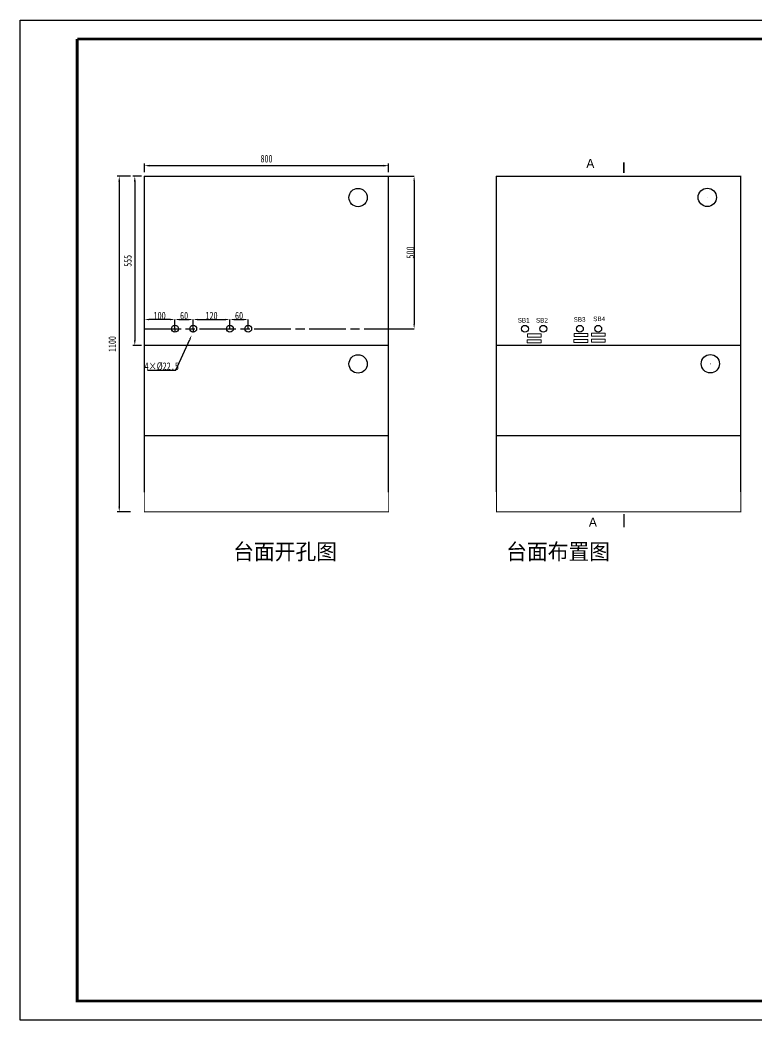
# Model space of a CAD drawing. Extents: x -6428 to 12688, y -8159 to 7918.
# Drawn here: x -1600 to 810, y 53 to 3329 of the extents above; entities that cross this region are included whole.
import ezdxf
from ezdxf.enums import TextEntityAlignment as Align

# ---------------------------------------------------------------- set-up
doc = ezdxf.new("R2010")
doc.units = 0
doc.header["$LTSCALE"] = 10
doc.header["$MEASUREMENT"] = 0
doc.header["$PDMODE"] = 32
doc.linetypes.add('AM_ISO08W050', pattern=[18, 12, -1.5, 3, -1.5])
doc.layers.get('Defpoints').update_dxf_attribs({"linetype": 'CONTINUOUS'})
doc.layers.add('AM_7', color=4, linetype='AM_ISO08W050', lineweight=25)
doc.layers.add('操作台', color=7, linetype='CONTINUOUS')
doc.layers.add('标准图框及表格', color=7, linetype='CONTINUOUS')
doc.styles.add('HZ', font='arial.ttf')
doc.styles.get("Standard").update_dxf_attribs({"font": '', "width": 0.65})
doc.styles.get('Standard').set_extended_font_data('SimSun')
doc.dimstyles.new('AM_ISO', dxfattribs={"dimtxt": 3.5, "dimasz": 2.5, "dimexe": 1, "dimexo": 1, "dimgap": 1.5, "dimtad": 1, "dimdsep": 46, "dimtxsty": 'Standard', "dimcen": 0, "dimclrd": 256, "dimclre": 256, "dimclrt": 2, "dimadec": 0, "dimazin": 2, "dimtp": 0.1, "dimtm": 0.1, "dimtfac": 0.71, "dimtdec": 3, "dimtmove": 0, "dimatfit": 3, "dimfxl": 0, "dimlwd": -1, "dimlwe": -1, "dimarcsym": 0})
doc.dimstyles.get("Standard").update_dxf_attribs({"dimtxt": 25, "dimasz": 15, "dimexe": 0.18, "dimexo": 0.0625, "dimgap": 0.09, "dimtad": 0, "dimtoh": 1, "dimdec": 0, "dimzin": 0, "dimdsep": 46, "dimtxsty": 'Standard', "dimcen": 0.09, "dimadec": 0, "dimazin": 0, "dimtfac": 1, "dimtdec": 0, "dimtofl": 0, "dimtmove": 0, "dimatfit": 3, "dimfxl": 0, "dimtolj": 1, "dimtzin": 0, "dimarcsym": 0})
doc.dimstyles.new('STANDARD$0', dxfattribs={"dimtxt": 25, "dimasz": 15, "dimexe": 0.18, "dimexo": 0.0625, "dimgap": 0.09, "dimtad": 0, "dimtoh": 1, "dimdec": 0, "dimzin": 0, "dimdsep": 46, "dimtxsty": 'Standard', "dimcen": 0.09, "dimadec": 0, "dimazin": 0, "dimtfac": 1, "dimtdec": 0, "dimtofl": 0, "dimtmove": 0, "dimatfit": 3, "dimfxl": 0, "dimtolj": 1, "dimtzin": 0, "dimarcsym": 0})
pattern_1 = [(44.99999999999999, (62644.0067448291, -8867.199472524246), (-0.0585086954904412, 0.0585086954904411), [])]

# ---------------------------------------------------------------- blocks, each defined once
blk = doc.blocks.new('A4横图框')
at = {"layer": '标准图框及表格'}
h = blk.add_hatch(dxfattribs=at)
h.set_pattern_fill('ANSI31', color=5, scale=0.6619503254347141, style=0)
h.set_pattern_definition(pattern_1)
edge = h.paths.add_edge_path()
edge.add_arc((172.0496336600836, 30.69212609582466), 4.385420906004984, 238.1092081981574, 291.6531626184828)
edge.add_line((173.6677973982941, 26.61616453574824), (171.196811844281, 24.96342290218163))
edge.add_arc((159.3070898954674, 24.3208542135166), 10.7566927883141, 346.3915348661823, 374.2500326978036)
edge.add_line((169.7618019691645, 21.78995808790059), (171.9104852834489, 23.56403812982753))
edge.add_line((171.4204084507573, 24.1656820832199), (171.8022310894366, 24.1166197839688))
edge.add_spline(control_points=[(171.9076070613291, 23.5612403362524), (171.9782900895288, 23.62994398235459), (172.1063522407994, 23.75441992713461), (172.0982616688188, 24.08853178891007), (171.9041487548593, 24.10756342964889), (171.8004776051012, 24.11772778213201)], knot_values=[0, 0, 0, 0, 0.4839426457554279, 0.8767979790800492, 1.327118297953632, 1.327118297953632, 1.327118297953632, 1.327118297953632], weights=[1, 1, 1, 1, 1, 1], degree=3, periodic=0)
edge.add_spline(control_points=[(171.1960063120995, 24.96162603088887), (171.1383141229226, 24.91365774510486), (171.0341186915675, 24.8270242458879), (170.9598882847849, 24.7139107687239), (170.9267586692795, 24.6634273324584)], knot_values=[0, 0, 0, 0, 0.3714719093679447, 0.6708997588589845, 0.6708997588589845, 0.6708997588589845, 0.6708997588589845], weights=[1, 1, 1, 1, 1], degree=3, periodic=0)
edge.add_spline(control_points=[(171.0177855927386, 24.80139777460717), (170.9739837601, 24.75182568643358), (170.8874405854212, 24.63411966883577), (170.9097232617123, 24.3685217488732), (171.1438352137548, 24.19634813917073), (171.3287228371982, 24.17648276396212), (171.4184515092992, 24.16684180637679)], knot_values=[0.7541598914195891, 0.7541598914195891, 0.7541598914195891, 0.7541598914195891, 1.341857983071981, 2.043049761279585, 2.907443457733577, 3.722510221717078, 3.722510221717078, 3.722510221717078, 3.722510221717078], weights=[1, 1, 1, 1, 1, 1, 1], degree=3, periodic=0)
h = blk.add_hatch(dxfattribs=at)
h.set_pattern_fill('ANSI31', color=3, scale=0.6619503254347141, style=0)
h.set_pattern_definition(pattern_1)
edge = h.paths.add_edge_path()
edge.add_line((172.3049198977887, 24.52368860467541), (172.721034344714, 24.47090439472086))
edge.add_spline(control_points=[(172.1916602588671, 25.0804680907735), (172.1209772306528, 25.01176444467858), (171.9929150793969, 24.88728849988405), (172.0010056513629, 24.55317663812311), (172.1951185653369, 24.534144997377), (172.2987897150951, 24.52398064490117)], knot_values=[0, 0, 0, 0, 0.4839426457555314, 0.8767979790801576, 1.327118297953697, 1.327118297953697, 1.327118297953697, 1.327118297953697], weights=[1, 1, 1, 1, 1, 1], degree=3, periodic=0)
edge.add_line((174.3374653510318, 26.85175033912531), (172.1887820367474, 25.07767029719838))
edge.add_spline(control_points=[(173.1119433092453, 23.87664749850082), (173.1429732385941, 23.9160490896524), (173.2103720449149, 24.02492790509717), (173.1895440584403, 24.27318667815998), (172.9554321064269, 24.44536028784789), (172.7705444829544, 24.46522566305651), (172.6808158108824, 24.47486662065639)], knot_values=[0.8947336582581218, 0.8947336582581218, 0.8947336582581218, 0.8947336582581218, 1.341857983071981, 2.043049761279585, 2.907443457733577, 3.722510221717078, 3.722510221717078, 3.722510221717078, 3.722510221717078], weights=[1, 1, 1, 1, 1, 1, 1], degree=3, periodic=0)
edge.add_line((173.0325647221971, 23.79264395867943), (173.1243460055912, 23.89147256635482))
edge.add_line((172.905024764018, 23.67952689414087), (173.0325647221971, 23.79264395867212))
edge.add_line((170.431469921873, 22.02554389127766), (172.9024554758862, 23.67828552484428))
edge.add_arc((172.0496336600836, 17.94958233120851), 4.385420906004984, 58.1092081981576, 111.6531626184829)
edge.add_arc((184.7921774246996, 24.3208542135166), 10.7566927883141, 166.3915348661824, 194.2500326978025)
at = {"layer": '标准图框及表格', "color": 7}
for p, q in [((0.0013954609912616, 210.0032846437229), (297.0014441308175, 210.0032846437229)), ((0.0013954609912616, 0.0032502307208233), (0.0013954609912616, 210.0032846437229)), ((297.0014441308175, 210.0032846437229), (297.0014441308175, 0.0032502307208233)), ((217.7550332142755, 4.003284256038056), (217.7550332142755, 27.83661758936654)), ((279.9469701136921, 21.33661758936654), (279.9469701136921, 27.83661758936654)), ((168.1328066468058, 21.33661758936654), (292.9334290521556, 21.33661758936654)), ((185.6449392240147, 4.003284256038056), (185.6449392240292, 21.33661758936654)), ((203.0006413213422, 4.003284256038056), (203.0006413213568, 21.33661758936654)), ((168.1328066468058, 17.00328425603806), (217.7550332142755, 17.00328425603806)), ((168.1328066468058, 12.66995092270957), (292.9334290521556, 12.66995092270957)), ((231.4498319004824, 4.003284256038056), (231.4498319004824, 12.66995092270957)), ((168.1328066468058, 8.336617589373816), (292.9334290521556, 8.336617589373816)), ((241.4270588527042, 4.003284256038056), (241.4270588527042, 8.336617589373816)), ((268.120108647513, 4.003284256038056), (268.120108647513, 8.336617589373816)), ((168.1328066468058, 4.003284256038056), (292.9334290521556, 4.003284256038056)), ((297.0014441308175, 0.0032502307208233), (0.0013954609912616, 0.0032502307208233))]:
    blk.add_line(p, q, dxfattribs=at)
for points, const_width in [([(12.00143194437442, 206.0152988131507), (293.0014441308175, 206.0032506184056), (293.0014441308175, 4.003284256038056), (12.00143194437442, 4.003284256038056), (12.00143194437442, 206.0032506184056)], 0.6000000983228672), ([(292.9334290521556, 27.83661758937381), (168.1328066468058, 27.83661758937381), (168.1328066468058, 4.003284256038056)], 0.65)]:
    blk.add_lwpolyline(points, dxfattribs=dict(at, const_width=const_width))
at = {"layer": '标准图框及表格', "color": 5, "style": 'HZ'}
for s, p in [('pgqh', (170.0333635432534, 25.80304024583023)), ('hollilas', (170.0466366199025, 23.71374969515312))]:
    blk.add_text(s, height=0.4136785714285714, dxfattribs=at).set_placement(p)
at = {"layer": '标准图框及表格', "color": 3, "style": 'HZ'}
for s, height, p in [('auto', 0.6894642857142859, (172.1807441825285, 24.64895443542486)), ('hollysys', 0.3447321428571429, (172.3103532946761, 22.62004550448043))]:
    blk.add_text(s, height=height, dxfattribs=at).set_placement(p)
at = {"layer": '标准图框及表格', "color": 7, "style": 'HZ'}
for s, height, width, p in [('杭州和利时自动化有限公司', 2.7, 0.95, (174.9285941560083, 23.02911227819135)), ('工艺会签', 2.449999999999999, 0.85, (170.7212873600156, 4.927898099951165))]:
    blk.add_text(s, height=height, dxfattribs=dict(at, width=width)).set_placement(p)
for s, height, p in [('设     计', 2.449999999999999, (170.7212873600156, 17.92789809995847)), ('审     核', 2.449999999999999, (170.7212873600156, 13.59456476662271)), ('批     准', 2.449999999999999, (170.7212873600119, 9.261231433286953)), ('图   号', 2.399999999999999, (219.3988483406183, 9.450548544822992)), ('版   次', 2.399999999999999, (219.3988483406183, 5.117215211487234))]:
    blk.add_text(s, height=height, dxfattribs=at).set_placement(p)
at = {"layer": '标准图框及表格', "color": 7, "style": 'HZ', "flags": 8}
for tag, height, width, p in [('工程名称', 2.892696969694902, 0.65, (247.8353315485956, 22.94014901757174)), ('图纸名称', 3.499999999999999, 0.9, (252.2228085267316, 14.87880182043022))]:
    blk.add_attdef(tag, text='', height=height, dxfattribs=dict(at, width=width)).set_placement(p, align=Align.CENTER)
blk.add_attdef('设计阶段', text='', height=2.299999999999999, dxfattribs=at).set_placement((286.3714665038433, 23.54666542107214), align=Align.CENTER)
for tag, p, height in [('设计人', (188.2334199372244, 17.92789809995847), 2.449999999999999), ('审核人', (188.2334199372099, 13.59456476662271), 2.449999999999999), ('会签人', (188.2334199372099, 9.2612314332942), 2.449999999999999), ('批准人', (188.2334199371953, 4.927898099958441), 2.449999999999999), ('版次', (234.8449582635331, 5.117215211487234), 2.399999999999999), ('第几页共几页', (243.0562623004216, 4.991982186801863), 2.399999999999999)]:
    blk.add_attdef(tag, p, '', height=height, dxfattribs=at)
for tag, p, height, width in [('设计时间', (204.6762329055318, 17.92789809995847), 2.299999999999999, 0.95), ('审核时间', (204.6762329055318, 13.59456476662998), 2.299999999999999, 0.95), ('会签时间', (204.6762329055172, 9.2612314332942), 2.299999999999999, 0.95), ('图纸编号', (238.2096247235004, 9.144936985527348), 2.531109848483039, 0.9), ('批准时间', (204.6762329055172, 4.927898099958441), 2.299999999999999, 0.95), ('图纸标准', (269.3453519223485, 5.193019987101081), 2.169522727271176, 0.8)]:
    blk.add_attdef(tag, p, '', height=height, dxfattribs=dict(at, width=width))
blk = doc.blocks.new('*D109')
at = {"layer": 'Defpoints', "color": 0}
for p in [(-1231.678469949776, 2817.561902695109), (-1275.292852135804, 1717.761902695108), (-1231.678469949776, 1717.761902695108)]:
    blk.add_point(p, dxfattribs=at)
at = {"layer": '操作台'}
for p, q in [((-1238.678469949776, 2817.561902695109), (-1282.292852135804, 2817.561902695109)), ((-1275.292852135804, 2800.061902695109), (-1275.292852135804, 1735.261902695108)), ((-1238.678469949776, 1717.761902695108), (-1282.292852135804, 1717.761902695108))]:
    blk.add_line(p, q, dxfattribs=at)
for points in [[(-1272.376185469138, 2800.061902695109), (-1278.209518802471, 2800.061902695109), (-1275.292852135804, 2817.561902695109)], [(-1278.209518802471, 1735.261902695108), (-1272.376185469138, 1735.261902695108), (-1275.292852135804, 1717.761902695108)]]:
    blk.add_solid(points, dxfattribs=at)
at = {"layer": '操作台', "color": 7, "insert": (-1298.042852135804, 2267.661902695108), "char_height": 24.5, "attachment_point": 5, "rotation": 90}
blk.add_mtext('1100', dxfattribs=at)
blk = doc.blocks.new('*D110')
at = {"layer": 'Defpoints', "color": 0}
for p in [(-392.9580479613215, 2852.003680084519), (-1192.958047961321, 2823.595148672323), (-392.9580479613215, 2823.595148672323)]:
    blk.add_point(p, dxfattribs=at)
at = {"layer": '操作台'}
for p, q in [((-1192.958047961321, 2830.595148672323), (-1192.958047961321, 2859.003680084519)), ((-1175.458047961321, 2852.003680084519), (-410.4580479613215, 2852.003680084519)), ((-392.9580479613215, 2830.595148672323), (-392.9580479613215, 2859.003680084519))]:
    blk.add_line(p, q, dxfattribs=at)
for points in [[(-1175.458047961321, 2854.920346751186), (-1175.458047961321, 2849.087013417853), (-1192.958047961321, 2852.003680084519)], [(-410.4580479613215, 2849.087013417853), (-410.4580479613215, 2854.920346751186), (-392.9580479613215, 2852.003680084519)]]:
    blk.add_solid(points, dxfattribs=at)
at = {"layer": '操作台', "color": 7, "insert": (-792.9580479613214, 2874.753680084519), "char_height": 24.5, "attachment_point": 5}
blk.add_mtext('800', dxfattribs=at)
blk = doc.blocks.new('*D111')
at = {"layer": 'Defpoints', "color": 0}
for p in [(-1195.750294033419, 2817.561902695109), (-1224.291583681122, 2262.561902695109), (-1195.750294033419, 2262.561902695109)]:
    blk.add_point(p, dxfattribs=at)
at = {"layer": '操作台'}
for p, q in [((-1202.750294033419, 2817.561902695109), (-1231.291583681122, 2817.561902695109)), ((-1224.291583681122, 2800.061902695109), (-1224.291583681122, 2280.061902695109)), ((-1202.750294033419, 2262.561902695109), (-1231.291583681122, 2262.561902695109))]:
    blk.add_line(p, q, dxfattribs=at)
for points in [[(-1221.374917014455, 2800.061902695109), (-1227.208250347789, 2800.061902695109), (-1224.291583681122, 2817.561902695109)], [(-1227.208250347789, 2280.061902695109), (-1221.374917014455, 2280.061902695109), (-1224.291583681122, 2262.561902695109)]]:
    blk.add_solid(points, dxfattribs=at)
at = {"layer": '操作台', "color": 7, "insert": (-1247.041583681122, 2540.061902695109), "char_height": 24.5, "attachment_point": 5, "rotation": 90}
blk.add_mtext('555', dxfattribs=at)
blk = doc.blocks.new('*D112')
at = {"layer": 'Defpoints', "color": 0}
for p in [(-1032.958047961325, 2347.939166337575), (-1092.958047961324, 2317.71065269511), (-1032.958047961325, 2317.71065269511)]:
    blk.add_point(p, dxfattribs=at)
at = {"layer": '操作台', "color": 0, "linetype": 'Continuous', "lineweight": -2}
for p, q in [((-1092.958047961324, 2317.77315269511), (-1092.958047961324, 2348.119166337574)), ((-1077.958047961324, 2347.939166337575), (-1047.958047961325, 2347.939166337575)), ((-1032.958047961325, 2317.77315269511), (-1032.958047961325, 2348.119166337574))]:
    blk.add_line(p, q, dxfattribs=at)
at = {"layer": '操作台', "color": 0}
for points in [[(-1077.958047961324, 2350.439166337575), (-1077.958047961324, 2345.439166337575), (-1092.958047961324, 2347.939166337575)], [(-1047.958047961325, 2345.439166337575), (-1047.958047961325, 2350.439166337575), (-1032.958047961325, 2347.939166337575)]]:
    blk.add_solid(points, dxfattribs=at)
at = {"layer": '操作台', "color": 0, "lineweight": 5, "insert": (-1062.958047961324, 2360.529166337575), "char_height": 25, "attachment_point": 5}
blk.add_mtext('\\A1;60', dxfattribs=at)
blk = doc.blocks.new('*D113')
at = {"layer": 'Defpoints', "color": 0}
for p in [(-1038.220126857363, 2296.523144296832), (-1033.626937479961, 2306.792765095248)]:
    blk.add_point(p, dxfattribs=at)
at = {"layer": '操作台', "color": 0, "lineweight": -2}
for p, q in [((-1033.716937479961, 2306.792765095248), (-1033.536937479961, 2306.792765095248)), ((-1033.626937479961, 2306.702765095248), (-1033.626937479961, 2306.882765095248)), ((-1089.409629195748, 2182.071782795984), (-1044.344379360567, 2282.830316565607)), ((-1182.756573640193, 2182.071782795984), (-1089.409629195748, 2182.071782795984))]:
    blk.add_line(p, q, dxfattribs=at)
at = {"layer": '操作台', "color": 0}
blk.add_solid([(-1042.062241405362, 2281.809607815072), (-1046.626517315771, 2283.851025316141), (-1038.220126857363, 2296.523144296832)], dxfattribs=at)
at = {"layer": '操作台', "color": 0, "insert": (-1136.12810141797, 2194.661782795984), "char_height": 25, "attachment_point": 5}
blk.add_mtext('\\A1;4×%%c22.5', dxfattribs=at)
blk = doc.blocks.new('*D114')
at = {"layer": 'Defpoints', "color": 0}
for p in [(-1192.958047961321, 2347.939166337575), (-1192.958047961321, 2347.939166337575), (-1092.958047961324, 2347.939166337575)]:
    blk.add_point(p, dxfattribs=at)
at = {"layer": '操作台', "color": 0, "lineweight": -2}
for p, q in [((-1192.958047961321, 2348.001666337575), (-1192.958047961321, 2348.119166337574)), ((-1107.958047961324, 2347.939166337575), (-1177.958047961321, 2347.939166337575)), ((-1092.958047961324, 2348.001666337575), (-1092.958047961324, 2348.119166337574))]:
    blk.add_line(p, q, dxfattribs=at)
at = {"layer": '操作台', "color": 0}
for points in [[(-1177.958047961321, 2350.439166337575), (-1177.958047961321, 2345.439166337575), (-1192.958047961321, 2347.939166337575)], [(-1107.958047961324, 2345.439166337575), (-1107.958047961324, 2350.439166337575), (-1092.958047961324, 2347.939166337575)]]:
    blk.add_solid(points, dxfattribs=at)
at = {"layer": '操作台', "color": 0, "insert": (-1142.958047961323, 2360.529166337575), "char_height": 25, "attachment_point": 5}
blk.add_mtext('\\A1;100', dxfattribs=at)
blk = doc.blocks.new('*D115')
at = {"layer": 'Defpoints', "color": 0}
for p in [(-392.9580479613215, 2817.561902695109), (-422.5470105904479, 2317.499402695109), (-309.4813061525584, 2317.499402695109)]:
    blk.add_point(p, dxfattribs=at)
at = {"layer": '操作台', "color": 0, "lineweight": -2}
for p, q in [((-392.8955479613215, 2817.561902695109), (-309.3013061525584, 2817.561902695109)), ((-309.4813061525584, 2802.561902695109), (-309.4813061525584, 2332.499402695109)), ((-422.4845105904479, 2317.499402695109), (-309.3013061525584, 2317.499402695109))]:
    blk.add_line(p, q, dxfattribs=at)
at = {"layer": '操作台', "color": 0}
for points in [[(-306.9813061525584, 2802.561902695109), (-311.9813061525584, 2802.561902695109), (-309.4813061525584, 2817.561902695109)], [(-311.9813061525584, 2332.499402695109), (-306.9813061525584, 2332.499402695109), (-309.4813061525584, 2317.499402695109)]]:
    blk.add_solid(points, dxfattribs=at)
at = {"layer": '操作台', "color": 0, "insert": (-322.0713061525584, 2567.530652695108), "char_height": 25, "attachment_point": 5, "rotation": 90}
blk.add_mtext('\\A1;500', dxfattribs=at)
blk = doc.blocks.new('*D116')
at = {"layer": 'Defpoints', "color": 0}
for p in [(-912.9580479613244, 2347.939166337571), (-1032.958047961325, 2317.710652695109), (-912.9580479613244, 2317.710652695109)]:
    blk.add_point(p, dxfattribs=at)
at = {"layer": '操作台', "color": 0, "linetype": 'Continuous', "lineweight": -2}
for p, q in [((-1032.958047961325, 2317.773152695109), (-1032.958047961325, 2348.119166337571)), ((-1017.958047961325, 2347.939166337571), (-927.9580479613244, 2347.939166337571)), ((-912.9580479613244, 2317.773152695109), (-912.9580479613244, 2348.119166337571))]:
    blk.add_line(p, q, dxfattribs=at)
at = {"layer": '操作台', "color": 0}
for points in [[(-1017.958047961325, 2350.439166337571), (-1017.958047961325, 2345.439166337571), (-1032.958047961325, 2347.939166337571)], [(-927.9580479613244, 2345.439166337571), (-927.9580479613244, 2350.439166337571), (-912.9580479613244, 2347.939166337571)]]:
    blk.add_solid(points, dxfattribs=at)
at = {"layer": '操作台', "color": 0, "lineweight": 5, "insert": (-972.9580479613245, 2360.529166337571), "char_height": 25, "attachment_point": 5}
blk.add_mtext('\\A1;120', dxfattribs=at)
blk = doc.blocks.new('*D117')
at = {"layer": 'Defpoints', "color": 0}
for p in [(-852.9580479613245, 2347.939166337571), (-912.9580479613244, 2317.710652695109), (-852.9580479613245, 2317.710652695109)]:
    blk.add_point(p, dxfattribs=at)
at = {"layer": '操作台', "color": 0, "linetype": 'Continuous', "lineweight": -2}
for p, q in [((-912.9580479613244, 2317.773152695109), (-912.9580479613244, 2348.119166337571)), ((-897.9580479613244, 2347.939166337571), (-867.9580479613245, 2347.939166337571)), ((-852.9580479613245, 2317.773152695109), (-852.9580479613245, 2348.119166337571))]:
    blk.add_line(p, q, dxfattribs=at)
at = {"layer": '操作台', "color": 0}
for points in [[(-897.9580479613244, 2350.439166337571), (-897.9580479613244, 2345.439166337571), (-912.9580479613244, 2347.939166337571)], [(-867.9580479613245, 2345.439166337571), (-867.9580479613245, 2350.439166337571), (-852.9580479613245, 2347.939166337571)]]:
    blk.add_solid(points, dxfattribs=at)
at = {"layer": '操作台', "color": 0, "lineweight": 5, "insert": (-882.9580479613244, 2360.529166337571), "char_height": 25, "attachment_point": 5}
blk.add_mtext('\\A1;60', dxfattribs=at)

msp = doc.modelspace()

# ---------------------------------------------------------------- linework, layer by layer
at = {"layer": 'AM_7'}
for p, q in [((-1032.958047961325, 2317.710652695109), (-1032.958047961325, 2329.070652695109)), ((-1192.958047961321, 2317.49940269511), (-393.740388852326, 2317.49940269511)), ((-1092.958047961321, 2317.710652695109), (-1092.958047961321, 2306.350652695109)), ((-1032.958047961325, 2317.710652695109), (-1032.958047961325, 2306.350652695109))]:
    msp.add_line(p, q, dxfattribs=at)
at = {"layer": '操作台'}
for p, q in [((377.6551685622251, 2828.553360001843), (377.6551685622251, 2861.997148761035)), ((377.6551685622251, 2861.997148761035), (377.6551685622251, 2828.553360001843)), ((-392.9580479613215, 2262.561902695109), (-1192.958047961321, 2262.561902695109)), ((760.5089725716625, 2263.024726204723), (-39.49102742833759, 2263.024726204723)), ((377.6551685622248, 1710.677547565819), (377.6551685622248, 1677.233758806628)), ((377.6551685622251, 1701.502831825127), (377.6551685622251, 1668.059043065934))]:
    msp.add_line(p, q, dxfattribs=at)
at = {"layer": '操作台', "color": 3, "linetype": 'Continuous'}
for p, q in [((-1192.958047961321, 1782.761902695108), (-1192.958047961321, 2817.561902695109)), ((-1192.958047961321, 2817.561902695109), (-392.9580479613215, 2817.561902695109)), ((-392.9580479613215, 1782.761902695108), (-392.9580479613215, 2817.561902695109)), ((-39.49102742833759, 1783.224726204723), (-39.49102742833759, 2818.024726204723)), ((-39.49102742833759, 2818.024726204723), (760.5089725716625, 2818.024726204723)), ((760.5089725716625, 1783.224726204723), (760.5089725716625, 2818.024726204723))]:
    msp.add_line(p, q, dxfattribs=at)
at = {"layer": '操作台', "linetype": 'Continuous', "lineweight": 5}
for p, q in [((650.4189725716624, 2748.024726204723), (650.5989725716624, 2748.024726204723)), ((650.5089725716625, 2747.934726204723), (650.5089725716625, 2748.114726204723)), ((660.4189725716624, 2203.024726204723), (660.5989725716627, 2203.024726204723)), ((660.4189725716624, 2203.024726204723), (660.5989725716627, 2203.024726204723)), ((660.5089725716625, 2202.934726204723), (660.5089725716625, 2203.114726204723)), ((660.5089725716625, 2202.934726204723), (660.5089725716625, 2203.114726204723))]:
    msp.add_line(p, q, dxfattribs=at)
at = {"layer": '操作台', "color": 7}
for p, q in [((-1192.958047961321, 1967.761902695108), (-392.9580479613215, 1967.761902695108)), ((-39.49102742833759, 1968.224726204723), (760.5089725716625, 1968.224726204723))]:
    msp.add_line(p, q, dxfattribs=at)
at = {"layer": '操作台', "flags": 128}
for points in [[(377.6551685622251, 2862.735102891534, 0, 0, 0), (339.6719413870269, 2862.735102891534, 10, 0, 0), (298.6900383822065, 2862.735102891534, 0, 0, 0)], [(377.6551685622251, 1667.321088935438, 0, 0, 0), (339.6719413870269, 1667.321088935438, 10, 0, 0), (298.6900383822065, 1667.321088935438, 0, 0, 0)]]:
    msp.add_lwpolyline(points, format="xyseb", dxfattribs=at)
at = {"layer": '操作台', "const_width": 3, "flags": 128}
for points in [[(-1192.958047961321, 2817.561902695109), (-392.9580479613215, 2817.561902695109), (-392.9580479613215, 1717.761902695108), (-1192.958047961321, 1717.761902695108), (-1192.958047961321, 2817.561902695109)], [(-39.49102742833759, 2818.024726204723), (760.5089725716625, 2818.024726204723), (760.5089725716625, 1718.224726204723), (-39.49102742833759, 1718.224726204723), (-39.49102742833759, 2818.024726204723)], [(-39.49102742833759, 2818.024726204723), (760.5089725716625, 2818.024726204723), (760.5089725716625, 1718.224726204723), (-39.49102742833759, 1718.224726204723), (-39.49102742833759, 2818.024726204723)]]:
    msp.add_lwpolyline(points, dxfattribs=at)
at = {"layer": '操作台', "linetype": 'Continuous', "lineweight": 5}
for points in [[(61.36289228448766, 2290.600740561408), (106.3629147844871, 2290.600740561408), (106.3629147844871, 2300.600745561408), (61.36289228448766, 2300.600745561408)], [(214.0974859310812, 2292.591858767906), (259.0975084310808, 2292.591858767906), (259.0975084310808, 2302.591863767904), (214.0974859310812, 2302.591863767904)], [(271.5932414425411, 2293.216191985326), (316.5932639425403, 2293.216191985326), (316.5932639425403, 2303.216196985325), (271.5932414425411, 2303.216196985325)], [(61.15878115375415, 2271.172038706282), (106.1588036537536, 2271.172038706282), (106.1588036537536, 2281.172043706282), (61.15878115375415, 2281.172043706282)], [(213.9023002259422, 2272.753703462747), (258.9023227259418, 2272.753703462747), (258.9023227259418, 2282.753708462747), (213.9023002259422, 2282.753708462747)], [(271.6757242498793, 2273.544535840979), (316.6757467498787, 2273.544535840979), (316.6757467498787, 2283.544540840979), (271.6757242498793, 2283.544540840979)]]:
    msp.add_lwpolyline(points, close=True, dxfattribs=at)
at = {"layer": '操作台', "color": 7, "linetype": 'Continuous'}
for centre in [(-492.9580479613215, 2747.561902695109), (650.5089725716625, 2748.024726204723), (-492.9580479613215, 2202.561902695109), (660.5089725716625, 2203.024726204723)]:
    msp.add_circle(centre, 30, dxfattribs=at)
at = {"layer": '操作台', "linetype": 'Continuous'}
for centre in [(-1092.958047961324, 2317.71065269511), (-1032.958047961325, 2317.71065269511), (-912.9580479613244, 2317.710652695109), (-852.9580479613245, 2317.710652695109), (53.36233116477626, 2317.499402695109), (113.3623311647763, 2317.499402695109), (233.3623697315688, 2317.499399775647), (293.3623697315688, 2317.499399775647)]:
    msp.add_circle(centre, 11.25, dxfattribs=at)

# ---------------------------------------------------------------- block references
at = {"layer": '标准图框及表格', "color": 7}
ref = msp.add_blockref('A4横图框', (-1600.279579929037, 53.14213501568064), dxfattribs=dict(at, xscale=15.6, yscale=15.6, zscale=15.6))
ref.add_attrib('工程名称', '埃塞俄比亚瓦尔凯特糖厂4×30MW机组电站DCS  ', dxfattribs={"color": 7, "height": 45.1261, "style": 'HZ', "width": 0.55}).set_placement((2289.651850074568, 426.7710865020699), align=Align.MIDDLE_CENTER)
ref.add_attrib('设计阶段', '施工图', dxfattribs={"color": 7, "height": 35.88, "style": 'HZ'}).set_placement((2867.115297530889, 420.4701155844077), align=Align.CENTER)
ref.add_attrib('设计人', '史丽红', (1336.161771091627, 332.8173453750415), dxfattribs={"color": 7, "height": 38.22, "style": 'HZ'})
ref.add_attrib('审核人', '潘丽君', (1336.161771091409, 265.2173453749993), dxfattribs={"color": 7, "height": 38.22000000000001, "style": 'HZ'})
ref.add_attrib('会签人', '王晓磊', (1336.161771091409, 197.6173453750734), dxfattribs={"color": 7, "height": 38.22000000000001, "style": 'HZ'})
ref.add_attrib('批准人', '张洁', (1336.161771091176, 130.0173453750385), dxfattribs={"color": 7, "height": 38.22000000000001, "style": 'HZ'})
ref.add_attrib('设计时间', '17.05.12', (1592.669653397223, 332.8173453750415), dxfattribs={"color": 7, "height": 35.88, "style": 'HZ', "width": 0.95})
ref.add_attrib('审核时间', '17.05.12', (1592.669653397223, 265.2173453751084), dxfattribs={"color": 7, "height": 35.88, "style": 'HZ', "width": 0.95})
ref.add_attrib('会签时间', '17.05.12', (1592.669653397005, 197.6173453750734), dxfattribs={"color": 7, "height": 35.88, "style": 'HZ', "width": 0.95})
ref.add_attrib('批准时间', '17.05.12', (1592.669653397005, 130.0173453750385), dxfattribs={"color": 7, "height": 35.88, "style": 'HZ', "width": 0.95})
ref.add_attrib('图纸标准', 'B17-P11-000931', (2601.507910059571, 134.1532468144714), dxfattribs={"color": 7, "height": 33.84455454543037, "style": 'HZ', "width": 0.8})
ref.add_attrib('图纸编号', 'BHE-17020007/01-C7-002-02', (2115.790565757512, 195.8031519899077), dxfattribs={"color": 7, "height": 39.48528000000001, "style": 'HZ', "width": 0.9})
ref.add_attrib('图纸名称', '2#操作台台面布置图', dxfattribs={"color": 7, "height": 54.6, "style": 'HZ', "width": 0.9}).set_placement((2334.396233087954, 285.251443414395), align=Align.CENTER)
ref.add_attrib('第几页共几页', '第 1 页  共 1 页', (2191.398111957484, 131.0170571297922), dxfattribs={"color": 7, "height": 37.44, "style": 'HZ'})
ref.add_attrib('版次', 'C', (2063.301768982007, 132.9706923149051), dxfattribs={"color": 7, "height": 37.44, "style": 'HZ'})

# ---------------------------------------------------------------- texts
at = {"layer": '操作台', "style": 'HZ', "width": 0.95}
for s, height, p in [('A', 30, (267.5336069552613, 2858.935634459702)), ('A', 30, (275.9231027841488, 1684.016150071653)), ('台面开孔图', 52.5, (-732.1216296964567, 1588.645875451865)), ('台面布置图', 52.5, (161.8574948721206, 1588.645875451865))]:
    msp.add_text(s, height=height, dxfattribs=at).set_placement(p, align=Align.MIDDLE)
at = {"layer": '操作台', "style": 'HZ', "width": 0.9}
for s, p in [('SB1', (29.6153954432815, 2337.971189770006)), ('SB2', (89.6153954432815, 2337.971189770006)), ('SB3', (212.7347149201672, 2340.923102173703)), ('SB4', (276.9832580622174, 2342.5734716408))]:
    msp.add_text(s, height=15, dxfattribs=at).set_placement(p)

# ---------------------------------------------------------------- dimensions: what is measured, and where the dimension line sits
at = {"layer": '操作台', "color": 7}
dim = msp.add_linear_dim(base=(-392.9580479613215, 2852.003680084519), p1=(-1192.958047961321, 2823.595148672323), p2=(-392.9580479613215, 2823.595148672323), dimstyle='AM_ISO', override={"dimscale": 7, "dimclrt": 7, "dimtdec": 2}, dxfattribs=at)
dim.commit()
dim.dimension.update_dxf_attribs({"geometry": '*D110', "text_midpoint": (-792.9580479613214, 2874.753680084519)})
dim = msp.add_linear_dim(base=(-1275.292852135804, 1717.761902695108), p1=(-1231.678469949776, 2817.561902695109), p2=(-1231.678469949776, 1717.761902695108), angle=90, text='1100', dimstyle='AM_ISO', override={"dimscale": 7, "dimclrt": 7, "dimtdec": 2}, dxfattribs=at)
dim.commit()
dim.dimension.update_dxf_attribs({"geometry": '*D109', "text_midpoint": (-1298.042852135804, 2267.661902695108)})
dim = msp.add_linear_dim(base=(-1224.291583681122, 2262.561902695109), p1=(-1195.750294033419, 2817.561902695109), p2=(-1195.750294033419, 2262.561902695109), angle=90, dimstyle='AM_ISO', override={"dimscale": 7, "dimclrt": 7, "dimtdec": 2}, dxfattribs=at)
dim.commit()
dim.dimension.update_dxf_attribs({"geometry": '*D111', "text_midpoint": (-1247.041583681122, 2540.061902695109)})
at = {"layer": '操作台', "color": 3}
dim = msp.add_linear_dim(base=(-309.4813061525584, 2317.499402695109), p1=(-392.9580479613215, 2817.561902695109), p2=(-422.5470105904479, 2317.499402695109), angle=90, dimstyle='STANDARD$0', override={"dimtad": 1, "dimarcsym": 1}, dxfattribs=at)
dim.commit()
dim.dimension.update_dxf_attribs({"geometry": '*D115', "text_midpoint": (-309.4813061525584, 2567.530652695108), "dimtype": 160})
at = {"layer": '操作台'}
dim = msp.add_linear_dim(base=(-1192.958047961321, 2347.939166337575), p1=(-1092.958047961324, 2347.939166337575), p2=(-1192.958047961321, 2347.939166337575), dimstyle='STANDARD$0', override={"dimtad": 1, "dimarcsym": 1}, dxfattribs=at)
dim.commit()
dim.dimension.update_dxf_attribs({"geometry": '*D114', "text_midpoint": (-1142.958047961323, 2360.529166337575)})
at = {"layer": '操作台', "linetype": 'Continuous', "lineweight": 5}
for base, p1, p2, picture, middle in [((-1032.958047961325, 2347.939166337575), (-1092.958047961324, 2317.71065269511), (-1032.958047961325, 2317.71065269511), '*D112', (-1062.958047961324, 2360.529166337575)), ((-912.9580479613244, 2347.939166337571), (-1032.958047961325, 2317.710652695109), (-912.9580479613244, 2317.710652695109), '*D116', (-972.9580479613245, 2360.529166337571)), ((-852.9580479613245, 2347.939166337571), (-912.9580479613244, 2317.710652695109), (-852.9580479613245, 2317.710652695109), '*D117', (-882.9580479613244, 2360.529166337571))]:
    dim = msp.add_linear_dim(base=base, p1=p1, p2=p2, dimstyle='STANDARD$0', override={"dimtad": 1, "dimtmove": 1, "dimarcsym": 1}, dxfattribs=at)
    dim.commit()
    dim.dimension.update_dxf_attribs({"geometry": picture, "text_midpoint": middle})
at = {"layer": '操作台', "color": 3}
dim = msp.add_radius_dim(center=(-1033.626937479961, 2306.792765095248), mpoint=(-1038.220126857363, 2296.523144296832), text='4×%%c22.5', dimstyle='Standard', override={"dimtad": 1, "dimarcsym": 1}, dxfattribs=at)
dim.commit()
dim.dimension.update_dxf_attribs({"geometry": '*D113', "text_midpoint": (-1089.409629195752, 2182.071782795984), "dimtype": 164})

doc.saveas('drawing.dxf')
